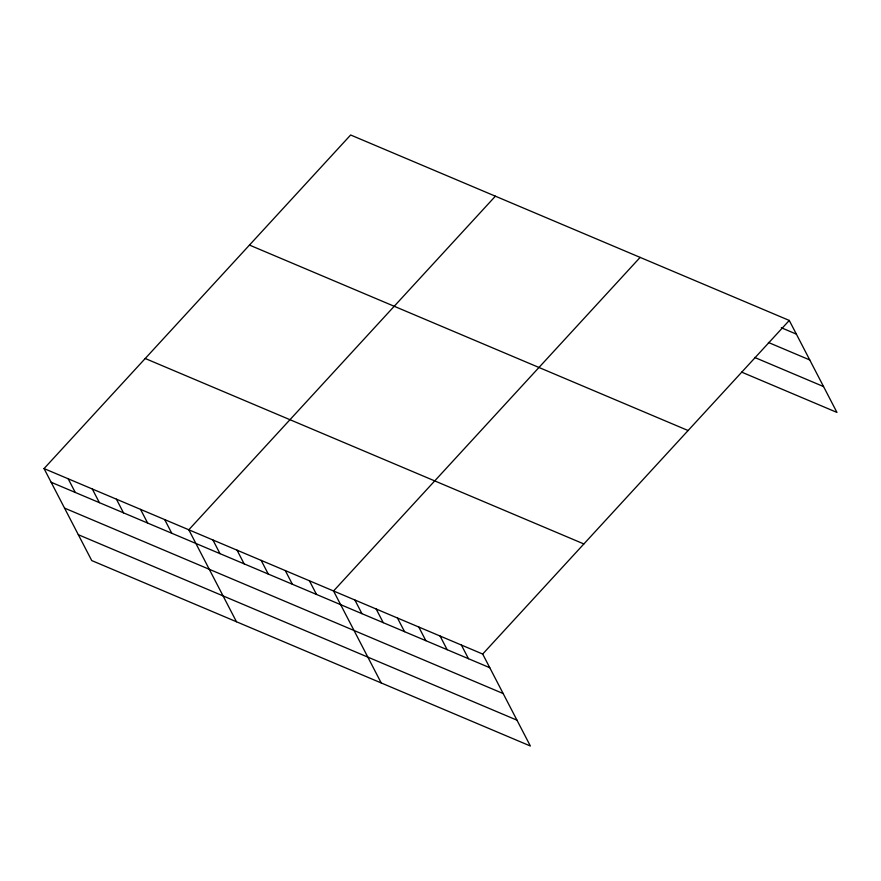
<?xml version="1.0" encoding="UTF-8"?>
<svg xmlns="http://www.w3.org/2000/svg" width="881" height="881" viewBox="0 0 881 881"><rect width="100%" height="100%" fill="white"/><g stroke="black" fill="none" stroke-linecap="round" stroke-linejoin="round"><path stroke-width="1.32" d="M44.05 468.582L482.689 654.043L530.362 746.009L91.723 560.558L44.05 468.582L350.638 134.991L789.277 320.442L836.95 412.418L741.703 372.145M495.386 196.188L188.798 529.789L236.471 621.755M640.135 257.395L333.558 590.986L381.22 682.951M482.689 654.043L789.277 320.442M781.326 327.754L796.358 334.119M768.397 342.467L809.76 359.955M754.632 357.433L823.559 386.572M249.466 245.072L688.105 430.534M145.222 358.501L583.861 543.951M51.131 482.248L489.77 667.71M64.533 508.095L503.172 693.545M78.332 534.712L516.971 720.173M461.38 645.035L468.472 658.702M440.082 636.027L447.163 649.693M418.772 627.019L425.853 640.685M397.463 618.01L404.555 631.677M376.165 609.002L383.246 622.669M354.856 599.994L361.948 613.661M309.429 580.788L316.51 594.455M285.301 570.58L292.382 584.257M261.172 560.382L268.264 574.049M237.055 550.185L244.136 563.851M212.927 539.987L220.008 553.653M164.681 519.581L171.762 533.247M140.553 509.383L147.634 523.05M116.424 499.186L123.505 512.852M92.296 488.988L99.388 502.655M68.178 478.779L75.259 492.446"/></g></svg>
